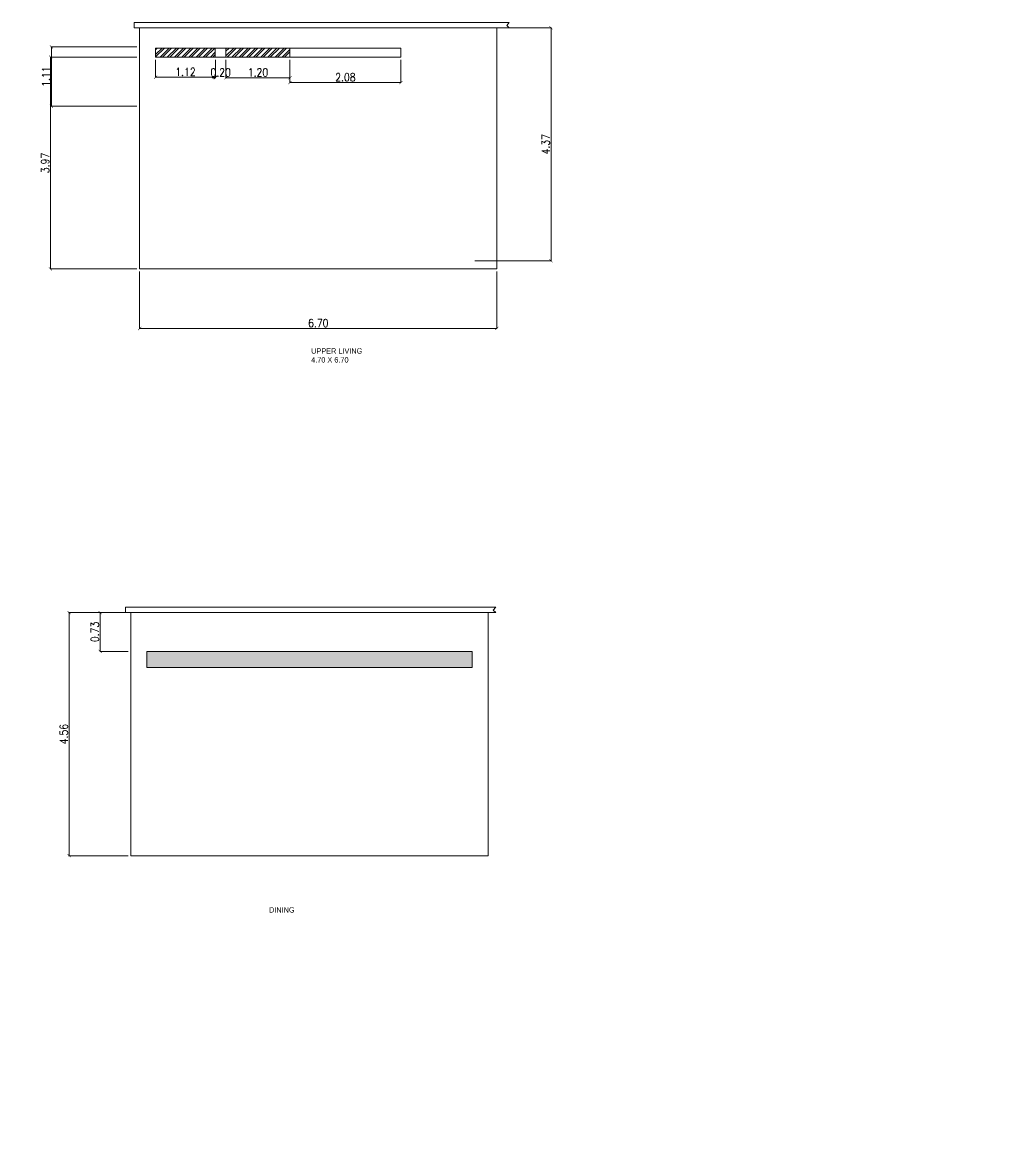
# Model space of a CAD drawing. Header units: centimetres. Extents: x -223085 to -5411, y 68813 to 74618.
# Drawn here: x -208755 to -206932, y 71100 to 73206 of the extents above; entities that cross this region are included whole.
import ezdxf

# ---------------------------------------------------------------- set-up
doc = ezdxf.new("R2010")
doc.units = ezdxf.units.CM
doc.header["$PDMODE"] = 34
doc.layers.add('A TEXT FRAME', color=253, linetype='Continuous')
doc.layers.add('TXT BM NME', color=102, linetype='Continuous', lineweight=13)
doc.styles.add('0672-x-Core Bldg A&B-Lvl-Typ$0$ROMANS', font='romans.shx', dxfattribs={"width": 0.85})
doc.styles.add('sin 1 in 100', font='ARIALN.TTF', dxfattribs={"height": 10})
doc.dimstyles.new('A-AHAMED', dxfattribs={"dimscale": 50, "dimtxt": 0.3, "dimasz": 0.12, "dimexe": 0.015, "dimexo": 0.1, "dimgap": 0.05, "dimtad": 3, "dimlfac": 0.01, "dimrnd": 0.005, "dimzin": 1, "dimdsep": 46, "dimtxsty": '0672-x-Core Bldg A&B-Lvl-Typ$0$ROMANS', "dimblk": 'ARCHTICK', "dimcen": 0.5, "dimclrd": 8, "dimclre": 8, "dimclrt": 3, "dimadec": 0, "dimazin": 0, "dimtfac": 0.72, "dimtix": 1, "dimtofl": 0, "dimtmove": 1, "dimatfit": 3, "dimldrblk": 'DOTBLANK', "dimfxl": 1, "dimfxlon": 1, "dimtolj": 1, "dimtzin": 15, "dimlwd": 5, "dimlwe": 5, "dimarcsym": 0})

# ---------------------------------------------------------------- blocks, each defined once
blk = doc.blocks.new('_ArchTick')
at = {"color": 0, "linetype": 'ByBlock', "const_width": 0.15}
blk.add_lwpolyline([(-0.5, -0.5), (0.5, 0.5)], dxfattribs=at)
blk = doc.blocks.new('*D13')
at = {"layer": 'A TEXT FRAME', "color": 8, "linetype": 'ByBlock', "lineweight": 5, "transparency": 16777216}
for p, q in [((-5415.9, 71697.7), (-5429.1, 71697.7)), ((-5428.3, 71697.7), (-5428.3, 71522.3)), ((-5478.3, 71522.3), (-5427.6, 71522.3))]:
    blk.add_line(p, q, dxfattribs=at)
at = {"layer": 'Defpoints', "color": 0, "linetype": 'ByBlock', "transparency": 16777216}
for p in [(-5410.9, 71697.7), (-215115.2, 71522.3), (-5428.3, 71522.3)]:
    blk.add_point(p, dxfattribs=at)
at = {"layer": 'A TEXT FRAME', "color": 8, "linetype": 'ByBlock', "lineweight": 5, "transparency": 16777216, "xscale": 6, "yscale": 6, "zscale": 6}
for p, rotation in [((-5428.3, 71697.7), 90), ((-5428.3, 71522.3), 270)]:
    blk.add_blockref('_ArchTick', p, dxfattribs=dict(at, rotation=rotation))
at = {"layer": 'A TEXT FRAME', "color": 3, "linetype": 'ByBlock', "transparency": 16777216, "insert": (-5438.3, 71610), "char_height": 15, "attachment_point": 5, "rotation": 90, "style": '0672-x-Core Bldg A&B-Lvl-Typ$0$ROMANS'}
blk.add_mtext('\\A1;1.76', dxfattribs=at)
blk = doc.blocks.new('_DotBlank')
at = {"color": 0, "linetype": 'ByBlock', "lineweight": -2}
blk.add_line((-0.5, 0), (-1, 0), dxfattribs=at)
blk.add_circle((0, 0), 0.5, dxfattribs=at)
blk = doc.blocks.new('*D149')
at = {"layer": 'Defpoints', "color": 0, "linetype": 'ByBlock', "transparency": 16777216}
for p in [(-208702.3, 73140.8), (-208535.1, 73140.8), (-208535.1, 72743.8), (-208038.2, 69693.7), (-207981.1, 69693.7), (-207981.1, 69310.7)]:
    blk.add_point(p, dxfattribs=at)
at = {"layer": 'TXT BM NME', "color": 8, "linetype": 'ByBlock', "lineweight": 5, "transparency": 16777216}
for p, q in [((-208540.1, 73140.8), (-208703.1, 73140.8)), ((-208702.3, 72743.8), (-208702.3, 73140.8)), ((-208540.1, 72743.8), (-208703.1, 72743.8)), ((-207986.1, 69693.7), (-208039, 69693.7)), ((-208038.2, 69310.7), (-208038.2, 69693.7)), ((-207986.1, 69310.7), (-208039, 69310.7))]:
    blk.add_line(p, q, dxfattribs=at)
at = {"layer": 'TXT BM NME', "color": 8, "linetype": 'ByBlock', "lineweight": 5, "transparency": 16777216, "xscale": 6, "yscale": 6, "zscale": 6}
for p, rotation in [((-208702.3, 73140.8), 90), ((-208702.3, 72743.8), 270), ((-208038.2, 69693.7), 90), ((-208038.2, 69310.7), 270)]:
    blk.add_blockref('_ArchTick', p, dxfattribs=dict(at, rotation=rotation))
at = {"layer": 'TXT BM NME', "color": 3, "linetype": 'ByBlock', "transparency": 16777216, "char_height": 15, "attachment_point": 5, "rotation": 90, "style": '0672-x-Core Bldg A&B-Lvl-Typ$0$ROMANS'}
for s, insert in [('\\A1;3.97', (-208712.3, 72942.3)), ('\\A1;3.83', (-208048.2, 69502.2))]:
    blk.add_mtext(s, dxfattribs=dict(at, insert=insert))
blk = doc.blocks.new('*D150')
at = {"layer": 'Defpoints', "color": 0, "linetype": 'ByBlock', "transparency": 16777216}
for p in [(-208065.1, 73195.8), (-207763.6, 73195.8), (-207911.7, 72759.1), (-208551.8, 72099.5), (-208609.1, 72026.5), (-208551.8, 72026.5)]:
    blk.add_point(p, dxfattribs=at)
at = {"layer": 'TXT BM NME', "color": 8, "linetype": 'ByBlock', "lineweight": 5, "transparency": 16777216}
for p, q in [((-208060.1, 73195.8), (-207762.9, 73195.8)), ((-207763.6, 72759.1), (-207763.6, 73195.8)), ((-207906.7, 72759.1), (-207762.9, 72759.1)), ((-208556.8, 72099.5), (-208609.9, 72099.5)), ((-208609.1, 72099.5), (-208609.1, 72026.5)), ((-208556.8, 72026.5), (-208609.9, 72026.5))]:
    blk.add_line(p, q, dxfattribs=at)
at = {"layer": 'TXT BM NME', "color": 8, "linetype": 'ByBlock', "lineweight": 5, "transparency": 16777216, "xscale": 6, "yscale": 6, "zscale": 6}
for p, rotation in [((-207763.6, 73195.8), 90), ((-207763.6, 72759.1), 270), ((-208609.1, 72099.5), 90), ((-208609.1, 72026.5), 270)]:
    blk.add_blockref('_ArchTick', p, dxfattribs=dict(at, rotation=rotation))
at = {"layer": 'TXT BM NME', "color": 3, "linetype": 'ByBlock', "transparency": 16777216, "char_height": 15, "attachment_point": 5, "rotation": 90, "style": '0672-x-Core Bldg A&B-Lvl-Typ$0$ROMANS'}
for s, insert in [('\\A1;4.37', (-207773.6, 72977.4)), ('\\A1;0.73', (-208619.1, 72063))]:
    blk.add_mtext(s, dxfattribs=dict(at, insert=insert))
blk = doc.blocks.new('*D151')
at = {"layer": 'Defpoints', "color": 0, "linetype": 'ByBlock', "transparency": 16777216}
for p in [(-208700.6, 73159.8), (-208535.1, 73159.8), (-208535.1, 73048.7), (-209829.8, 70879.7), (-209702.3, 70879.7), (-209702.3, 70537.7)]:
    blk.add_point(p, dxfattribs=at)
at = {"layer": 'TXT BM NME', "color": 8, "linetype": 'ByBlock', "lineweight": 5, "transparency": 16777216}
for p, q in [((-208540.1, 73159.8), (-208701.3, 73159.8)), ((-208700.6, 73048.7), (-208700.6, 73159.8)), ((-208540.1, 73048.7), (-208701.3, 73048.7)), ((-209707.3, 70879.7), (-209830.5, 70879.7)), ((-209829.8, 70537.7), (-209829.8, 70879.7)), ((-209707.3, 70537.7), (-209830.5, 70537.7))]:
    blk.add_line(p, q, dxfattribs=at)
at = {"layer": 'TXT BM NME', "color": 8, "linetype": 'ByBlock', "lineweight": 5, "transparency": 16777216, "xscale": 6, "yscale": 6, "zscale": 6}
for p, rotation in [((-208700.6, 73159.8), 90), ((-208700.6, 73048.7), 270), ((-209829.8, 70879.7), 90), ((-209829.8, 70537.7), 270)]:
    blk.add_blockref('_ArchTick', p, dxfattribs=dict(at, rotation=rotation))
at = {"layer": 'TXT BM NME', "color": 3, "linetype": 'ByBlock', "transparency": 16777216, "char_height": 15, "attachment_point": 5, "rotation": 90, "style": '0672-x-Core Bldg A&B-Lvl-Typ$0$ROMANS'}
for s, insert in [('\\A1;1.11', (-208710.6, 73104.2)), ('\\A1;3.42', (-209839.8, 70708.7))]:
    blk.add_mtext(s, dxfattribs=dict(at, insert=insert))
blk = doc.blocks.new('*D152')
at = {"layer": 'Defpoints', "color": 0, "linetype": 'ByBlock', "transparency": 16777216}
for p in [(-208505.1, 73140.8), (-208393.1, 73140.8), (-208393.1, 73103), (-209973.6, 70040.3), (-209727.9, 70040.3), (-209727.9, 69694.3)]:
    blk.add_point(p, dxfattribs=at)
at = {"layer": 'TXT BM NME', "color": 8, "linetype": 'ByBlock', "lineweight": 5, "transparency": 16777216}
for p, q in [((-208505.1, 73135.8), (-208505.1, 73102.3)), ((-208393.1, 73135.8), (-208393.1, 73102.3)), ((-208505.1, 73103), (-208393.1, 73103)), ((-209732.9, 70040.3), (-209974.3, 70040.3)), ((-209973.6, 69694.3), (-209973.6, 70040.3)), ((-209732.9, 69694.3), (-209974.3, 69694.3))]:
    blk.add_line(p, q, dxfattribs=at)
at = {"layer": 'TXT BM NME', "color": 8, "linetype": 'ByBlock', "lineweight": 5, "transparency": 16777216, "xscale": 6, "yscale": 6, "zscale": 6}
for p, rotation in [((-208505.1, 73103), 180), ((-209973.6, 70040.3), 90), ((-209973.6, 69694.3), 270)]:
    blk.add_blockref('_ArchTick', p, dxfattribs=dict(at, rotation=rotation))
blk.add_blockref('_ArchTick', (-208393.1, 73103), dxfattribs=at)
at = {"layer": 'TXT BM NME', "color": 3, "linetype": 'ByBlock', "transparency": 16777216, "insert": (-208449.1, 73113), "char_height": 15, "attachment_point": 5, "style": '0672-x-Core Bldg A&B-Lvl-Typ$0$ROMANS'}
blk.add_mtext('\\A1;1.12', dxfattribs=at)
at = {"layer": 'TXT BM NME', "color": 3, "linetype": 'ByBlock', "transparency": 16777216, "insert": (-209983.6, 69867.3), "char_height": 15, "attachment_point": 5, "rotation": 90, "style": '0672-x-Core Bldg A&B-Lvl-Typ$0$ROMANS'}
blk.add_mtext('\\A1;3.46', dxfattribs=at)
blk = doc.blocks.new('*D153')
at = {"layer": 'Defpoints', "color": 0, "linetype": 'ByBlock', "transparency": 16777216}
for p in [(-208393.1, 73140.8), (-208373.1, 73140.8), (-208373.1, 73102.1), (-209197.3, 70144.3), (-209033.9, 70144.3), (-209197.3, 70040.3)]:
    blk.add_point(p, dxfattribs=at)
at = {"layer": 'TXT BM NME', "color": 8, "linetype": 'ByBlock', "lineweight": 5, "transparency": 16777216}
for p, q in [((-208393.1, 73135.8), (-208393.1, 73101.3)), ((-208373.1, 73135.8), (-208373.1, 73101.3)), ((-208393.1, 73102.1), (-208399.1, 73102.1)), ((-208373.1, 73102.1), (-208367.1, 73102.1)), ((-209192.3, 70144.3), (-209033.1, 70144.3)), ((-209033.9, 70040.3), (-209033.9, 70144.3)), ((-209192.3, 70040.3), (-209033.1, 70040.3))]:
    blk.add_line(p, q, dxfattribs=at)
at = {"layer": 'TXT BM NME', "color": 8, "linetype": 'ByBlock', "lineweight": 5, "transparency": 16777216, "xscale": 6, "yscale": 6, "zscale": 6}
blk.add_blockref('_ArchTick', (-208393.1, 73102.1), dxfattribs=at)
for p, rotation in [((-208373.1, 73102.1), 180), ((-209033.9, 70144.3), 90), ((-209033.9, 70040.3), 270)]:
    blk.add_blockref('_ArchTick', p, dxfattribs=dict(at, rotation=rotation))
at = {"layer": 'TXT BM NME', "color": 3, "linetype": 'ByBlock', "transparency": 16777216, "insert": (-208383.1, 73112.1), "char_height": 15, "attachment_point": 5, "style": '0672-x-Core Bldg A&B-Lvl-Typ$0$ROMANS'}
blk.add_mtext('\\A1;0.20', dxfattribs=at)
at = {"layer": 'TXT BM NME', "color": 3, "linetype": 'ByBlock', "transparency": 16777216, "insert": (-209043.9, 70092.3), "char_height": 15, "attachment_point": 5, "rotation": 90, "style": '0672-x-Core Bldg A&B-Lvl-Typ$0$ROMANS'}
blk.add_mtext('\\A1;1.04', dxfattribs=at)
blk = doc.blocks.new('*D154')
at = {"layer": 'Defpoints', "color": 0, "linetype": 'ByBlock', "transparency": 16777216}
for p in [(-208373.1, 73140.8), (-208253.1, 73140.8), (-208253.1, 73102.1), (-208551.8, 70104), (-208689.4, 70030), (-208551.8, 70030)]:
    blk.add_point(p, dxfattribs=at)
at = {"layer": 'TXT BM NME', "color": 8, "linetype": 'ByBlock', "lineweight": 5, "transparency": 16777216}
for p, q in [((-208373.1, 73135.8), (-208373.1, 73101.4)), ((-208253.1, 73135.8), (-208253.1, 73101.4)), ((-208373.1, 73102.1), (-208253.1, 73102.1)), ((-208556.8, 70104), (-208690.2, 70104)), ((-208689.4, 70104), (-208689.4, 70030)), ((-208556.8, 70030), (-208690.2, 70030))]:
    blk.add_line(p, q, dxfattribs=at)
at = {"layer": 'TXT BM NME', "color": 8, "linetype": 'ByBlock', "lineweight": 5, "transparency": 16777216, "xscale": 6, "yscale": 6, "zscale": 6}
for p, rotation in [((-208373.1, 73102.1), 180), ((-208689.4, 70104), 90), ((-208689.4, 70030), 270)]:
    blk.add_blockref('_ArchTick', p, dxfattribs=dict(at, rotation=rotation))
blk.add_blockref('_ArchTick', (-208253.1, 73102.1), dxfattribs=at)
at = {"layer": 'TXT BM NME', "color": 3, "linetype": 'ByBlock', "transparency": 16777216, "insert": (-208313.1, 73112.1), "char_height": 15, "attachment_point": 5, "style": '0672-x-Core Bldg A&B-Lvl-Typ$0$ROMANS'}
blk.add_mtext('\\A1;1.20', dxfattribs=at)
at = {"layer": 'TXT BM NME', "color": 3, "linetype": 'ByBlock', "transparency": 16777216, "insert": (-208699.4, 70067), "char_height": 15, "attachment_point": 5, "rotation": 90, "style": '0672-x-Core Bldg A&B-Lvl-Typ$0$ROMANS'}
blk.add_mtext('\\A1;0.74', dxfattribs=at)
blk = doc.blocks.new('*D155')
at = {"layer": 'Defpoints', "color": 0, "linetype": 'ByBlock', "transparency": 16777216}
for p in [(-208253.1, 73140.8), (-208045.1, 73140.8), (-208045.1, 73093), (-209919, 69339.2), (-209752, 69339.2), (-209752, 68989.2)]:
    blk.add_point(p, dxfattribs=at)
at = {"layer": 'TXT BM NME', "color": 8, "linetype": 'ByBlock', "lineweight": 5, "transparency": 16777216}
for p, q in [((-208253.1, 73135.8), (-208253.1, 73092.3)), ((-208045.1, 73135.8), (-208045.1, 73092.3)), ((-208253.1, 73093), (-208045.1, 73093)), ((-209757, 69339.2), (-209919.8, 69339.2)), ((-209919, 68989.2), (-209919, 69339.2)), ((-209757, 68989.2), (-209919.8, 68989.2))]:
    blk.add_line(p, q, dxfattribs=at)
at = {"layer": 'TXT BM NME', "color": 8, "linetype": 'ByBlock', "lineweight": 5, "transparency": 16777216, "xscale": 6, "yscale": 6, "zscale": 6}
for p, rotation in [((-208253.1, 73093), 180), ((-209919, 69339.2), 90), ((-209919, 68989.2), 270)]:
    blk.add_blockref('_ArchTick', p, dxfattribs=dict(at, rotation=rotation))
blk.add_blockref('_ArchTick', (-208045.1, 73093), dxfattribs=at)
at = {"layer": 'TXT BM NME', "color": 3, "linetype": 'ByBlock', "transparency": 16777216, "insert": (-208149.1, 73103), "char_height": 15, "attachment_point": 5, "style": '0672-x-Core Bldg A&B-Lvl-Typ$0$ROMANS'}
blk.add_mtext('\\A1;2.08', dxfattribs=at)
at = {"layer": 'TXT BM NME', "color": 3, "linetype": 'ByBlock', "transparency": 16777216, "insert": (-209929, 69164.2), "char_height": 15, "attachment_point": 5, "rotation": 90, "style": '0672-x-Core Bldg A&B-Lvl-Typ$0$ROMANS'}
blk.add_mtext('\\A1;3.50', dxfattribs=at)
blk = doc.blocks.new('*D156')
at = {"layer": 'Defpoints', "color": 0, "linetype": 'ByBlock', "transparency": 16777216}
for p in [(-208535.1, 72743.8), (-207865.1, 72743.8), (-207865.1, 72632.1), (-209829.2, 69357.7), (-209722, 69357.7), (-209722, 69339.2)]:
    blk.add_point(p, dxfattribs=at)
at = {"layer": 'TXT BM NME', "color": 8, "linetype": 'ByBlock', "lineweight": 5, "transparency": 16777216}
for p, q in [((-208535.1, 72738.8), (-208535.1, 72631.3)), ((-207865.1, 72738.8), (-207865.1, 72631.3)), ((-208535.1, 72632.1), (-207865.1, 72632.1)), ((-209829.2, 69357.7), (-209829.2, 69363.7)), ((-209727, 69357.7), (-209830, 69357.7)), ((-209727, 69339.2), (-209830, 69339.2)), ((-209829.2, 69339.2), (-209829.2, 69333.2))]:
    blk.add_line(p, q, dxfattribs=at)
at = {"layer": 'TXT BM NME', "color": 8, "linetype": 'ByBlock', "lineweight": 5, "transparency": 16777216, "xscale": 6, "yscale": 6, "zscale": 6}
for p, rotation in [((-208535.1, 72632.1), 180), ((-209829.2, 69357.7), 270), ((-209829.2, 69339.2), 90)]:
    blk.add_blockref('_ArchTick', p, dxfattribs=dict(at, rotation=rotation))
blk.add_blockref('_ArchTick', (-207865.1, 72632.1), dxfattribs=at)
at = {"layer": 'TXT BM NME', "color": 3, "linetype": 'ByBlock', "transparency": 16777216, "insert": (-208200.1, 72642.1), "char_height": 15, "attachment_point": 5, "style": '0672-x-Core Bldg A&B-Lvl-Typ$0$ROMANS'}
blk.add_mtext('\\A1;6.70', dxfattribs=at)
at = {"layer": 'TXT BM NME', "color": 3, "linetype": 'ByBlock', "transparency": 16777216, "insert": (-209839.2, 69348.5), "char_height": 15, "attachment_point": 5, "rotation": 90, "style": '0672-x-Core Bldg A&B-Lvl-Typ$0$ROMANS'}
blk.add_mtext('\\A1;0.19', dxfattribs=at)
blk = doc.blocks.new('*D148')
at = {"layer": 'Defpoints', "color": 0, "linetype": 'ByBlock', "transparency": 16777216}
for p in [(-208667.4, 72099.5), (-208551.8, 72099.5), (-208551.8, 71643.5)]:
    blk.add_point(p, dxfattribs=at)
at = {"layer": 'TXT BM NME', "color": 8, "linetype": 'ByBlock', "lineweight": 5, "transparency": 16777216}
for p, q in [((-208556.8, 72099.5), (-208668.2, 72099.5)), ((-208667.4, 71643.5), (-208667.4, 72099.5)), ((-208556.8, 71643.5), (-208668.2, 71643.5))]:
    blk.add_line(p, q, dxfattribs=at)
at = {"layer": 'TXT BM NME', "color": 8, "linetype": 'ByBlock', "lineweight": 5, "transparency": 16777216, "xscale": 6, "yscale": 6, "zscale": 6}
for p, rotation in [((-208667.4, 72099.5), 90), ((-208667.4, 71643.5), 270)]:
    blk.add_blockref('_ArchTick', p, dxfattribs=dict(at, rotation=rotation))
at = {"layer": 'TXT BM NME', "color": 3, "linetype": 'ByBlock', "transparency": 16777216, "insert": (-208677.4, 71871.5), "char_height": 15, "attachment_point": 5, "rotation": 90, "style": '0672-x-Core Bldg A&B-Lvl-Typ$0$ROMANS'}
blk.add_mtext('\\A1;4.56', dxfattribs=at)

msp = doc.modelspace()

# ---------------------------------------------------------------- hatches: boundary and pattern name
at = {"layer": 'TXT BM NME', "linetype": 'ByBlock'}
h = msp.add_hatch(dxfattribs=at)
h.set_pattern_fill('ANSI32', color=2)
h.set_pattern_definition([(45, (-596.71, 2324.95), (-6.7351921, 6.7351921), []), (45, (-592.22, 2324.95), (-6.7351921, 6.7351921), [])])
h.paths.add_polyline_path([(-208253.129, 73157.767), (-208373.129, 73157.767), (-208373.129, 73140.767), (-208253.129, 73140.767)])
h.paths.add_polyline_path([(-208393.129, 73157.767), (-208505.129, 73157.767), (-208505.129, 73140.767), (-208393.129, 73140.767)])
h = msp.add_hatch(dxfattribs=at)
h.set_pattern_fill('ANSI35', color=2)
h.paths.add_polyline_path([(-207977.293, 70958.166), (-208537.293, 70958.166), (-208537.293, 70940.666), (-207977.293, 70940.666)])
h.paths.add_polyline_path([(-207911.752, 72026.455), (-208521.752, 72026.455), (-208521.752, 71996.455), (-207911.752, 71996.455)])

# ---------------------------------------------------------------- linework, layer by layer
at = {"layer": 'TXT BM NME', "color": 0, "linetype": 'ByBlock'}
for p, q in [((-208545.129, 73195.767), (-208545.129, 73205.767)), ((-208545.129, 73205.767), (-208535.129, 73205.767)), ((-208535.129, 73195.767), (-208545.129, 73195.767)), ((-207915.129, 73205.767), (-208535.129, 73205.767)), ((-208065.129, 73195.767), (-208535.129, 73195.767)), ((-208535.129, 73195.767), (-208535.129, 72743.767)), ((-207915.129, 73195.767), (-208535.129, 73195.767)), ((-208065.129, 73195.767), (-207841.918, 73195.767)), ((-207841.918, 73205.767), (-207915.129, 73205.767)), ((-207915.129, 73195.767), (-207905.129, 73195.767)), ((-207865.129, 72743.767), (-207865.129, 73195.767)), ((-208535.129, 73140.767), (-208535.129, 73159.767)), ((-208045.129, 73157.767), (-208505.129, 73157.767)), ((-208505.129, 73140.767), (-208505.129, 73157.767)), ((-208393.129, 73140.767), (-208393.129, 73157.767)), ((-208373.129, 73140.767), (-208373.129, 73157.767)), ((-208253.129, 73140.767), (-208253.129, 73157.767)), ((-208045.129, 73140.767), (-208045.129, 73157.767)), ((-208505.129, 73140.767), (-208045.129, 73140.767)), ((-208535.129, 72743.767), (-207865.129, 72743.767)), ((-208561.752, 72099.455), (-208561.752, 72109.455)), ((-208561.752, 72109.455), (-208551.752, 72109.455)), ((-208551.752, 72099.455), (-208561.752, 72099.455)), ((-207931.752, 72109.455), (-208551.752, 72109.455)), ((-208551.752, 72095.455), (-208551.752, 72099.455)), ((-208551.752, 72099.455), (-207867.086, 72099.455)), ((-208551.752, 72099.455), (-208551.752, 72026.455)), ((-207931.752, 72099.455), (-208551.752, 72099.455)), ((-207867.086, 72109.455), (-207931.752, 72109.455)), ((-207931.752, 72099.455), (-207921.752, 72099.455)), ((-207881.752, 71643.455), (-207881.752, 72099.455)), ((-208551.752, 72095.455), (-208551.752, 71643.455)), ((-208551.752, 72026.455), (-208551.752, 71996.455)), ((-208521.752, 72026.455), (-208521.752, 71996.455)), ((-208521.752, 72026.455), (-207911.752, 72026.455)), ((-207911.752, 71996.455), (-207911.752, 72026.455)), ((-207881.752, 71996.455), (-207881.752, 72026.455)), ((-208521.752, 71996.455), (-207911.752, 71996.455)), ((-208551.752, 71643.455), (-207881.752, 71643.455))]:
    msp.add_line(p, q, dxfattribs=at)
for points in [[(-207841.918, 73195.767), (-207846.663, 73200.035), (-207841.918, 73205.767)], [(-207867.086, 72099.455), (-207871.831, 72103.723), (-207867.086, 72109.455)]]:
    msp.add_lwpolyline(points, dxfattribs=at)

# ---------------------------------------------------------------- texts
at = {"layer": 'TXT BM NME', "color": 0, "linetype": 'ByBlock', "char_height": 10, "attachment_point": 1, "style": 'sin 1 in 100'}
for s, width, insert in [('UPPER LIVING \\P4.70 X 6.70', 731.36092, (-208213.382, 72594.871)), ('DINING', 844.25544, (-208292.415, 71546.863))]:
    msp.add_mtext_dynamic_manual_height_columns(s, width=width, gutter_width=12.5, heights=[0], dxfattribs=dict(at, insert=insert))

# ---------------------------------------------------------------- dimensions: what is measured, and where the dimension line sits
at = {"layer": 'A TEXT FRAME', "color": 244, "linetype": 'ByBlock', "true_color": 0x991b1e}
dim = msp.add_linear_dim(base=(-5428.301, 71522.259), p1=(-5410.939, 71697.709), p2=(-215115.194, 71522.259), angle=90, dimstyle='A-AHAMED', dxfattribs=at)
dim.commit()
dim.dimension.update_dxf_attribs({"geometry": '*D13', "text_midpoint": (-5438.301, 71609.984)})
at = {"layer": 'TXT BM NME', "color": 0, "linetype": 'ByBlock'}
for base, p1, p2, picture, middle in [((-207763.606, 73195.767), (-207911.745, 72759.087), (-208065.129, 73195.767), '*D150', (-207773.606, 72977.427)), ((-208609.134, 72026.455), (-208551.752, 72099.455), (-208551.752, 72026.455), '*D150', (-208619.134, 72062.955)), ((-208700.561, 73159.767), (-208535.129, 73048.698), (-208535.129, 73159.767), '*D151', (-208710.561, 73104.233)), ((-209829.792, 70879.728), (-209702.311, 70537.728), (-209702.311, 70879.728), '*D151', (-209839.792, 70708.728)), ((-209973.559, 70040.332), (-209727.871, 69694.332), (-209727.871, 70040.332), '*D152', (-209983.559, 69867.332)), ((-209919.041, 69339.225), (-209752.027, 68989.225), (-209752.027, 69339.225), '*D155', (-209929.041, 69164.225)), ((-209033.859, 70144.332), (-209197.282, 70040.332), (-209197.282, 70144.332), '*D153', (-209043.859, 70092.332)), ((-208702.328, 73140.767), (-208535.129, 72743.767), (-208535.129, 73140.767), '*D149', (-208712.328, 72942.267)), ((-208689.425, 70030.035), (-208551.752, 70104.035), (-208551.752, 70030.035), '*D154', (-208699.425, 70067.035)), ((-209829.20255884, 69357.724674128), (-209722.027171123, 69339.224674128), (-209722.027171123, 69357.724674128), '*D156', (-209839.20255884, 69348.474674128)), ((-208667.443, 72099.455), (-208551.752, 71643.455), (-208551.752, 72099.455), '*D148', (-208677.443, 71871.455))]:
    dim = msp.add_linear_dim(base=base, p1=p1, p2=p2, angle=90, dimstyle='A-AHAMED', override={"dimfxl": 100}, dxfattribs=at)
    dim.commit()
    dim.dimension.update_dxf_attribs({"geometry": picture, "text_midpoint": middle})
for base, p1, p2, picture, middle in [((-208393.129, 73103), (-208505.129, 73140.767), (-208393.129, 73140.767), '*D152', (-208449.129, 73113)), ((-208045.129, 73093.016), (-208253.129, 73140.767), (-208045.129, 73140.767), '*D155', (-208149.129, 73103.016)), ((-208373.129, 73102.065), (-208393.129, 73140.767), (-208373.129, 73140.767), '*D153', (-208383.129, 73112.065)), ((-208253.129, 73102.126), (-208373.129, 73140.767), (-208253.129, 73140.767), '*D154', (-208313.129, 73112.126)), ((-207865.129, 72632.082), (-208535.129, 72743.767), (-207865.129, 72743.767), '*D156', (-208200.129, 72642.082))]:
    dim = msp.add_linear_dim(base=base, p1=p1, p2=p2, dimstyle='A-AHAMED', override={"dimfxl": 100}, dxfattribs=at)
    dim.commit()
    dim.dimension.update_dxf_attribs({"geometry": picture, "text_midpoint": middle})

doc.saveas('drawing.dxf')
